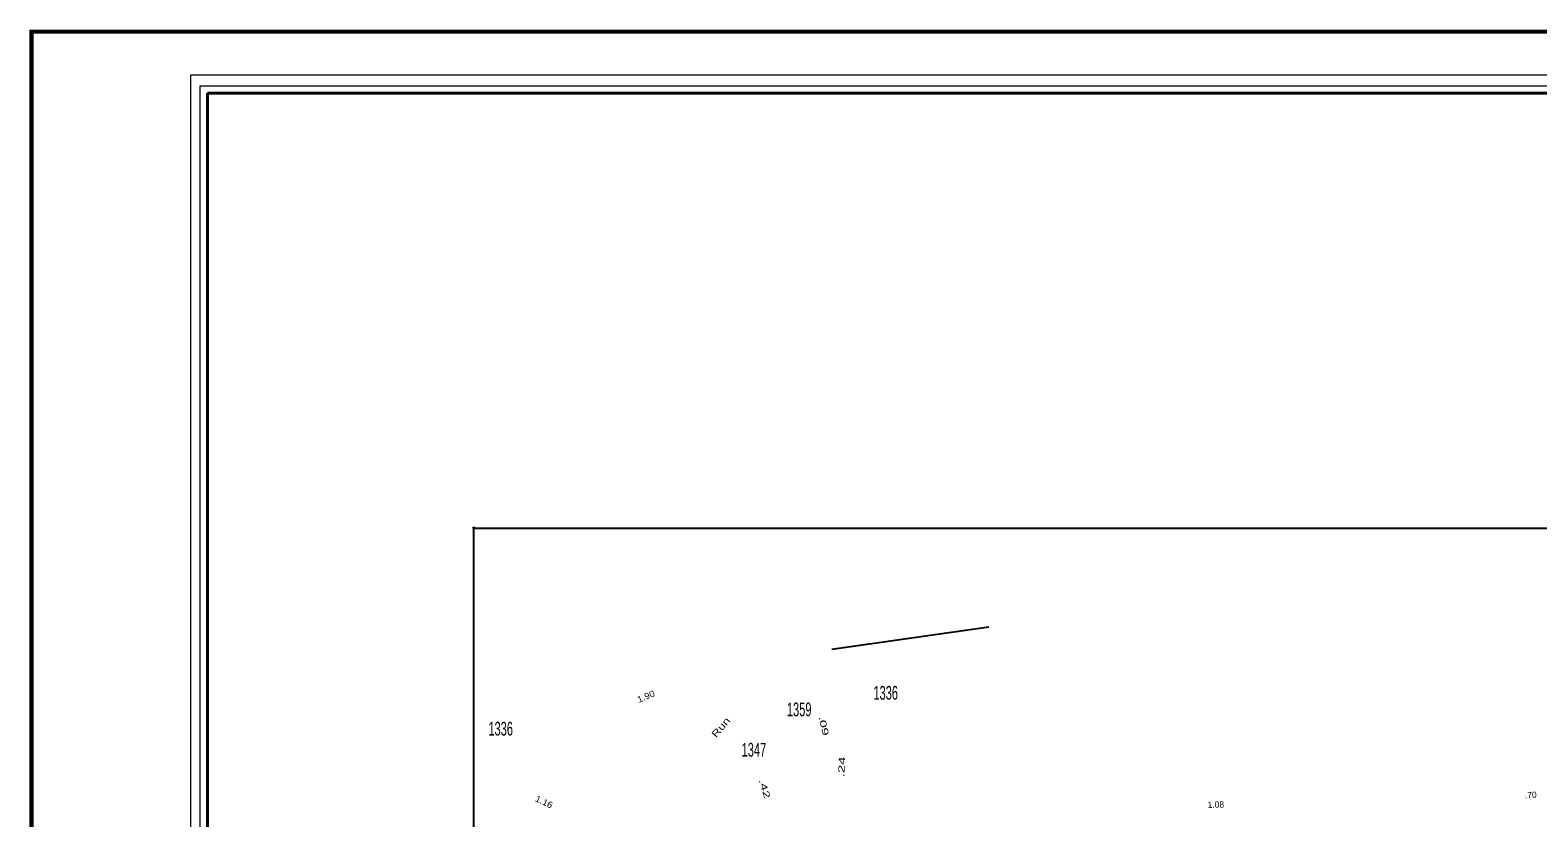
# Model space of a CAD drawing. Extents: x 676995 to 773637, y 212861 to 396117.
# Drawn here: x 676995 to 704411, y 381794 to 396117 of the extents above; entities that cross this region are included whole.
import ezdxf
from ezdxf.enums import TextEntityAlignment as Align

# ---------------------------------------------------------------- set-up
doc = ezdxf.new("R2010")
doc.units = 0
doc.header["$LTSCALE"] = 50
doc.header["$PDMODE"] = 32
doc.header["$PDSIZE"] = 25
for name, color, linetype, lineweight in [('1', 7, 'Continuous', 25), ('20', 7, 'Continuous', 40), ('23', 7, 'Continuous', 25), ('31', 7, 'Continuous', 25), ('40', 7, 'Continuous', 13), ('63', 7, 'Continuous', 25)]:
    doc.layers.add(name, color=color, linetype=linetype, lineweight=lineweight)
doc.layers.add('57', color=7, linetype='Continuous')

msp = doc.modelspace()

# ---------------------------------------------------------------- linework, layer by layer
at = {"layer": '1'}
msp.add_line((677030.32, 396082.28), (676995.32, 396117.28), dxfattribs=at)
at = {"layer": '1', "lineweight": 13}
msp.add_lwpolyline([(773625.96, 339720.24), (676995.32, 339720.24), (676995.32, 396117.28), (773625.96, 396117.28)], close=True, dxfattribs=at)
at = {"layer": '1'}
for p in [(677030.32, 396082.28), (685065.15, 387062.1)]:
    msp.add_point(p, dxfattribs=at)
at = {"layer": '20'}
for points in [[(677030.32, 396082.28), (773590.96, 396082.28), (773590.96, 339755.24), (677030.32, 339755.24)], [(680218.17, 394973.31), (772665.45, 394973.31), (772665.45, 340846.95), (680218.17, 340846.95)]]:
    msp.add_lwpolyline(points, close=True, dxfattribs=at)
at = {"layer": '20', "lineweight": 13}
msp.add_lwpolyline([(679908.98, 395298.78), (679908.98, 340537.67), (680087.53, 340716.34), (680087.53, 395103.95), (772796.06, 395103.95), (772796.06, 340716.34), (680087.53, 340716.34), (679908.98, 340537.67), (772974.64, 340537.67), (772974.64, 395298.78)], close=True, dxfattribs=at)
at = {"layer": '31'}
msp.add_line((691575.16, 384859.75), (694428.05, 385267.55), dxfattribs=at)
at = {"layer": '63'}
msp.add_lwpolyline([(736500.43, 348633.69), (685065.15, 348633.69), (685065.15, 387062.1), (736500.43, 387062.1)], close=True, dxfattribs=at)

# ---------------------------------------------------------------- texts
at = {"layer": '23', "width": 0.6}
for s, p in [('1336', (692552.64, 383942.79)), ('1359', (690979.52, 383640.67)), ('1336', (685551.65, 383290.18)), ('1347', (690156.31, 382907.82))]:
    msp.add_text(s, height=250, dxfattribs=at).set_placement(p, align=Align.CENTER)
at = {"layer": '40'}
for s, rotation, width, p in [('1.90', 23.536, 1.1, (688215.86, 383948.54)), ('.09', 282.988, 1.7, (691371.66, 383455.46)), ('.24', 87.209, 1.75, (691808.3, 382717.23)), ('.42', 287.275, 1.7, (690296.36, 382307.56)), ('1.16', 334.853, 1.1, (686315.69, 382032.37))]:
    msp.add_text(s, height=115, rotation=rotation, dxfattribs=dict(at, width=width)).set_placement(p, align=Align.CENTER)
for s, rotation, p in [('.70', 3.297, (704285.87, 382152.14)), ('1.08', 1.128, (698557.35, 381977.36))]:
    msp.add_text(s, height=115, rotation=rotation, dxfattribs=at).set_placement(p, align=Align.CENTER)
at = {"layer": '57', "width": 1.35}
msp.add_text('Run', height=125, rotation=49.413, dxfattribs=at).set_placement((689602.37, 383399.11), align=Align.CENTER)

doc.saveas('drawing.dxf')
